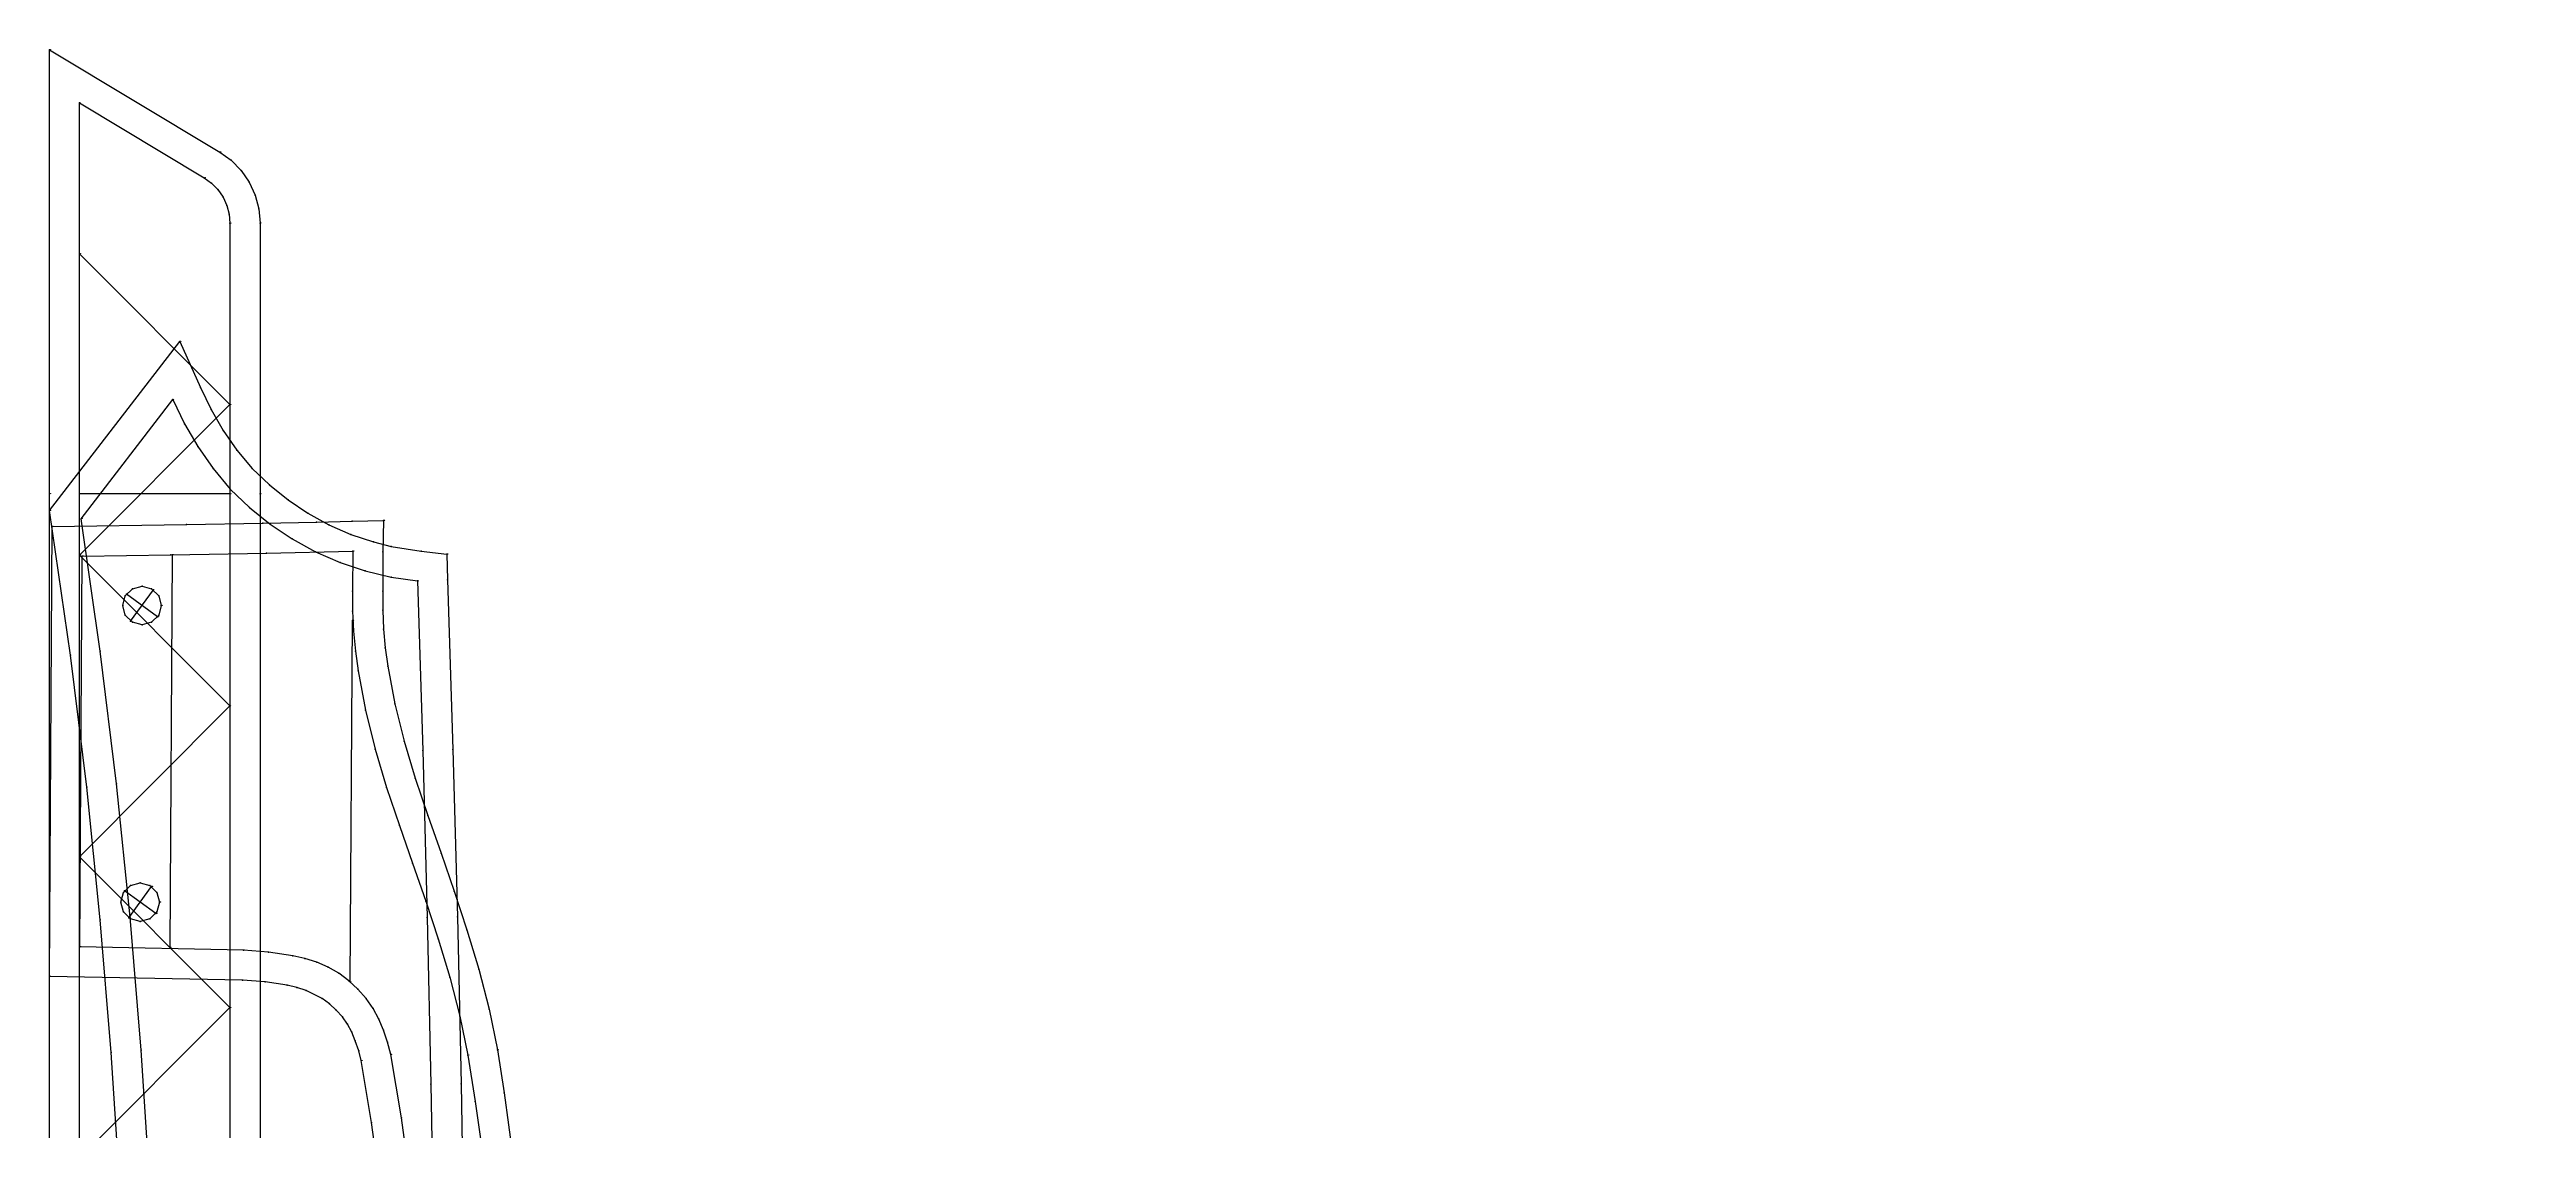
# Model space of a CAD drawing. Extents: x 0 to 854, y 0 to 911.
# Drawn here: x 30 to 854, y 552 to 911 of the extents above; entities that cross this region are included whole.
import ezdxf

# ---------------------------------------------------------------- set-up
doc = ezdxf.new("R2010")
doc.units = 0
for name, color, linetype in [('1', 7, 'CONTINUOUS'), ('2', 7, 'CONTINUOUS'), ('3', 2, 'CONTINUOUS'), ('8', 4, 'CONTINUOUS')]:
    doc.layers.add(name, color=color, linetype=linetype)
doc.styles.get("Standard").update_dxf_attribs({"font": 'txt', "bigfont": ' '})

# ---------------------------------------------------------------- blocks, each defined once
blk = doc.blocks.new('BLK_9_S')
at = {"layer": '1'}
blk.add_lwpolyline([(139.938, 533.5214), (137.0938, 554.4229), (133.6518, 574.968), (132.7947, 578.217), (131.6632, 581.5901), (130.5318, 584.3869), (129.1317, 587.0439), (127.3768, 589.4974), (125.3582, 591.7485), (123.1329, 593.8235), (120.7034, 595.6465), (115.3606, 598.335), (112.2071, 599.3188), (108.9745, 600.048), (101.6454, 601.1143), (94.1774, 601.7273), (30, 602.9926), (30.9037, 752.6477), (75.5176, 753.3157), (100.9615, 753.7593), (118.7626, 754.1046), (130.5895, 754.391), (141.0249, 754.669), (140.8546, 744.2258), (140.7757, 731.0948), (140.7867, 724.7772), (141.0029, 718.4718), (141.6438, 712.2867), (142.5436, 706.1277), (144.8669, 693.5864), (147.8912, 681.2021), (151.5768, 668.9042), (155.7904, 656.4944), (160.1698, 643.9808), (164.552, 631.2799), (168.8084, 618.4573), (172.7692, 605.3663), (176.1521, 592.0276), (178.9582, 578.4998), (181.2038, 564.2285), (184.1001, 542.9108)], dxfattribs=at)
at = {"layer": '2'}
for p in [(30.9037, 752.6477), (141.0249, 754.669), (40.8443, 742.7946), (70.8479, 743.2437), (130.8559, 744.3945), (55.5585, 730.0964), (64.5161, 731.5126), (67.1581, 726.3258), (67.1581, 726.3258), (56.9749, 721.1389), (65.9322, 722.5552), (130.7166, 721.3159), (54.963, 631.4456), (63.9204, 632.8618), (66.5622, 627.6752), (66.5622, 627.6752), (56.3791, 622.4884), (65.3366, 623.9044), (40.0594, 612.7963), (70.0587, 612.5776), (94.5441, 611.7221), (30, 602.9926), (94.1774, 601.7273), (129.9906, 601.1154), (143.4455, 577.005), (169.1138, 576.7404), (178.9582, 578.4998), (133.6518, 574.968)]:
    blk.add_point(p, dxfattribs=at)
at = {"layer": '3'}
for p in [(75.5176, 753.3157), (100.9615, 753.7593), (118.7626, 754.1046), (130.5895, 754.391), (70.3811, 743.2367), (102.1877, 743.7805), (140.8546, 744.2258), (54.333, 726.3258), (55.1922, 729.5322), (57.5393, 731.8793), (60.7455, 732.7383), (63.9518, 731.8793), (66.2989, 729.5322), (130.7756, 731.082), (140.7757, 731.0948), (55.1922, 723.1195), (57.5393, 720.7724), (60.7455, 719.9133), (63.9518, 720.7724), (66.2989, 723.1195), (130.7929, 724.4296), (131.0253, 717.7899), (140.7867, 724.7772), (141.0029, 718.4718), (131.7086, 711.1713), (141.6438, 712.2867), (132.664, 704.5801), (142.5436, 706.1277), (144.8669, 693.5864), (135.0886, 691.4921), (138.2464, 678.5608), (147.8912, 681.2021), (151.5768, 668.9042), (142.0676, 665.8096), (146.3474, 653.2037), (155.7904, 656.4944), (160.1698, 643.9808), (150.745, 640.6382), (53.7372, 627.6752), (54.5963, 630.8813), (56.9434, 633.2286), (60.1497, 634.0876), (63.3559, 633.2286), (65.703, 630.8813), (155.0869, 628.0534), (164.552, 631.2799), (54.5963, 624.469), (56.9434, 622.1217), (60.1497, 621.2626), (63.3559, 622.1217), (65.703, 624.469), (168.8084, 618.4573), (102.757, 611.0526), (110.9087, 609.8594), (159.2812, 615.4188), (114.9319, 608.9407), (118.855, 607.7057), (122.6261, 606.0532), (126.1925, 604.007), (129.4917, 601.5448), (163.1375, 602.6776), (172.7692, 605.3663), (101.6454, 601.1143), (108.9745, 600.048), (112.2071, 599.3188), (115.3606, 598.335), (120.7034, 595.6465), (123.1329, 593.8235), (132.5106, 598.7379), (135.2508, 595.658), (125.3582, 591.7485), (127.3768, 589.4974), (129.1317, 587.0439), (137.6378, 592.3053), (139.5094, 588.7863), (141.0326, 585.0856), (166.4092, 589.7746), (176.1521, 592.0276), (130.5318, 584.3869), (131.6632, 581.5901), (132.7947, 578.217), (142.3831, 581.1003), (171.5235, 561.3624), (181.2038, 564.2285), (137.0938, 554.4229), (146.983, 555.9086)]:
    blk.add_point(p, dxfattribs=at)
at = {"layer": '8'}
for p, q in [((70.0587, 612.5776), (70.8479, 743.2437)), ((65.9322, 722.5552), (55.5585, 730.0964)), ((56.9749, 721.1389), (64.5161, 731.5126)), ((129.9906, 601.1154), (130.7166, 721.3159)), ((65.3366, 623.9044), (54.963, 631.4456)), ((56.3791, 622.4884), (63.9204, 632.8618))]:
    blk.add_line(p, q, dxfattribs=at)
blk.add_lwpolyline([(149.8668, 534.713), (146.983, 555.9086), (143.4455, 577.005), (142.3831, 581.1003), (141.0326, 585.0856), (139.5094, 588.7863), (137.6378, 592.3053), (135.2508, 595.658), (132.5106, 598.7379), (129.4917, 601.5448), (126.1925, 604.007), (122.6261, 606.0532), (118.855, 607.7057), (114.9319, 608.9407), (110.9087, 609.8594), (102.757, 611.0526), (94.5441, 611.7221), (40.0594, 612.7963), (40.8443, 742.7946), (70.3811, 743.2367), (102.1877, 743.7805), (130.8559, 744.3945), (130.7756, 731.082), (130.7929, 724.4296), (131.0253, 717.7899), (131.7086, 711.1713), (132.664, 704.5801), (135.0886, 691.4921), (138.2464, 678.5608), (142.0676, 665.8096), (146.3474, 653.2037), (150.745, 640.6382), (155.0869, 628.0534), (159.2812, 615.4188), (163.1375, 602.6776), (166.4092, 589.7746), (169.1138, 576.7404), (171.5235, 561.3624), (173.2568, 548.9694)], dxfattribs=at)
for points in [[(67.1581, 726.3258), (66.2989, 723.1195), (63.9518, 720.7724), (60.7455, 719.9133), (57.5393, 720.7724), (55.1922, 723.1195), (54.333, 726.3258), (55.1922, 729.5322), (57.5393, 731.8793), (60.7455, 732.7383), (63.9518, 731.8793), (66.2989, 729.5322), (67.1581, 726.3258)], [(66.5622, 627.6752), (65.703, 624.469), (63.3559, 622.1217), (60.1497, 621.2626), (56.9434, 622.1217), (54.5963, 624.469), (53.7372, 627.6752), (54.5963, 630.8813), (56.9434, 633.2286), (60.1497, 634.0876), (63.3559, 633.2286), (65.703, 630.8813), (66.5622, 627.6752)]]:
    blk.add_lwpolyline(points, close=True, dxfattribs=at)
at = {"layer": '2'}
for s, p in [('# 256', (30.9037, 752.6477)), ('# 257', (141.0249, 754.669)), ('# 274', (40.8443, 742.7946)), ('# 285', (70.8479, 743.2437)), ('# 275', (130.8559, 744.3945)), ('# 315', (55.5585, 730.0964)), ('# 313', (64.5161, 731.5126)), ('# 311', (67.1581, 726.3258)), ('# 312', (56.9749, 721.1389)), ('# 314', (65.9322, 722.5552)), ('# 317', (130.7166, 721.3159)), ('# 310', (54.963, 631.4456)), ('# 308', (63.9204, 632.8618)), ('# 306', (66.5622, 627.6752)), ('# 307', (56.3791, 622.4884)), ('# 309', (65.3366, 623.9044)), ('# 273', (40.0594, 612.7963)), ('# 284', (70.0587, 612.5776)), ('# 272', (94.5441, 611.7221)), ('# 255', (30, 602.9926)), ('# 254', (94.1774, 601.7273)), ('# 316', (129.9906, 601.1154)), ('# 271', (143.4455, 577.005)), ('# 276', (169.1138, 576.7404)), ('# 258', (178.9582, 578.4998)), ('# 253', (133.6518, 574.968))]:
    blk.add_text(s, height=0.1, dxfattribs=at).set_placement(p)
blk = doc.blocks.new('BLK_10_S')
at = {"layer": '1'}
blk.add_lwpolyline([(53.4175, 533.4474), (50.5385, 577.6971), (46.8703, 621.837), (42.3573, 665.897), (36.9405, 709.8504), (30, 757.9209), (73.3508, 814.2133), (80.1741, 798.8731), (83.7045, 791.5349), (87.7837, 784.5477), (92.2981, 778.0056), (97.3827, 771.9147), (103.0913, 766.4286), (109.2953, 761.4901), (115.9103, 757.0239), (122.8886, 753.1614), (130.1865, 749.9866), (137.7438, 747.4815), (143.5747, 746.0236), (153.5242, 744.4386), (162.0866, 743.453), (162.3726, 734.8362), (164.1318, 678.3996), (165.6052, 622.8425), (166.8221, 567.28), (167.7713, 511.7121)], dxfattribs=at)
at = {"layer": '2'}
for p in [(73.3508, 814.2133), (71.035, 794.8138), (30, 757.9209), (40.5269, 755.2007), (162.0866, 743.453), (152.3781, 734.5045)]:
    blk.add_point(p, dxfattribs=at)
at = {"layer": '3'}
for p in [(80.1741, 798.8731), (83.7045, 791.5349), (74.8874, 786.8022), (87.7837, 784.5477), (79.3465, 779.1791), (92.2981, 778.0056), (84.3919, 771.8875), (97.3827, 771.9147), (103.0913, 766.4286), (90.0671, 765.0949), (96.4467, 758.9569), (109.2953, 761.4901), (103.3774, 753.4287), (115.9103, 757.0239), (122.8886, 753.1614), (130.1865, 749.9866), (110.7204, 748.4735), (118.4685, 744.1905), (137.7438, 747.4815), (143.5747, 746.0236), (153.5242, 744.4386), (126.5919, 740.657), (135.0029, 737.8639), (143.5838, 735.8111), (162.3726, 734.8362), (36.9405, 709.8504), (46.8561, 711.1477), (154.136, 678.1082), (164.1318, 678.3996), (42.3573, 665.897), (52.2971, 666.9944), (46.8703, 621.837), (56.83, 622.7308), (155.6082, 622.5976), (165.6052, 622.8425), (50.5385, 577.6971), (60.5148, 578.3871), (156.824, 567.0819), (166.8221, 567.28)]:
    blk.add_point(p, dxfattribs=at)
at = {"layer": '8'}
blk.add_lwpolyline([(63.4035, 533.9849), (60.5148, 578.3871), (56.83, 622.7308), (52.2971, 666.9944), (46.8561, 711.1477), (40.5269, 755.2007), (71.035, 794.8138), (74.8874, 786.8022), (79.3465, 779.1791), (84.3919, 771.8875), (90.0671, 765.0949), (96.4467, 758.9569), (103.3774, 753.4287), (110.7204, 748.4735), (118.4685, 744.1905), (126.5919, 740.657), (135.0029, 737.8639), (143.5838, 735.8111), (152.3781, 734.5045), (154.136, 678.1082), (155.6082, 622.5976), (156.824, 567.0819), (157.7724, 511.5617)], dxfattribs=at)
at = {"layer": '2'}
for s, p in [('# 321', (73.3508, 814.2133)), ('# 328', (71.035, 794.8138)), ('# 320', (30, 757.9209)), ('# 327', (40.5269, 755.2007)), ('# 322', (162.0866, 743.453)), ('# 329', (152.3781, 734.5045))]:
    blk.add_text(s, height=0.1, dxfattribs=at).set_placement(p)
blk = doc.blocks.new('BLK_15_S')
at = {"layer": '1'}
blk.add_lwpolyline([(30, 30), (30, 763.4999), (30, 911.1619), (86.6148, 877.1928), (90.4124, 874.4409), (93.728, 871.0408), (96.4137, 867.1229), (98.3838, 862.8187), (99.592, 858.2375), (100, 853.5538), (100, 763.4999), (100, 55.9083), (99.6207, 52.0037), (98.5886, 48.4653), (96.8715, 45.0096), (94.5595, 41.9232), (91.7188, 39.3157), (88.4511, 37.2635), (85.0325, 35.8843), (81.1888, 35.1189), (30, 30)], close=True, dxfattribs=at)
at = {"layer": '2'}
for p in [(30, 911.1619), (40, 893.4999), (86.6148, 877.1928), (81.425, 868.6448), (90, 853.4998), (100, 853.5538), (40, 843.3558), (90, 793.2156), (90, 793.2117), (30, 763.4999), (40, 763.5038), (40, 763.4999), (90, 763.5038), (90, 763.4999), (100, 763.4999), (40, 743.0715), (40, 743.0676), (90, 692.9274), (90, 692.9234), (40, 642.7833), (40, 642.7793), (90, 592.6392), (90, 592.6352)]:
    blk.add_point(p, dxfattribs=at)
at = {"layer": '3'}
for p in [(90.4124, 874.4409), (83.8795, 866.8693), (93.728, 871.0408), (96.4137, 867.1229), (85.9944, 864.7004), (87.7075, 862.2019), (88.9685, 859.4474), (98.3838, 862.8187), (99.592, 858.2375), (89.7403, 856.518)]:
    blk.add_point(p, dxfattribs=at)
at = {"layer": '8'}
for p, q in [((90, 793.2117), (40, 843.3558)), ((90, 793.2156), (40, 743.0676)), ((90, 763.5038), (40, 763.5038)), ((90, 692.9274), (40, 743.0715)), ((90, 692.9234), (40, 642.7793)), ((90, 592.6352), (40, 642.7833)), ((90, 592.6392), (40, 542.4951))]:
    blk.add_line(p, q, dxfattribs=at)
blk.add_lwpolyline([(40, 41.0499), (40, 763.4999), (40, 893.4999), (81.425, 868.6448), (83.8795, 866.8693), (85.9944, 864.7004), (87.7075, 862.2019), (88.9685, 859.4474), (89.7403, 856.518), (90, 853.4998), (90, 763.4999), (90, 56.0499), (89.261, 52.077), (87.1431, 48.6354), (83.9293, 46.1855), (80.0496, 45.0549), (40, 41.0499)], close=True, dxfattribs=at)
at = {"layer": '2'}
for s, p in [('# 438', (30, 911.1619)), ('# 446', (40, 893.4999)), ('# 439', (86.6148, 877.1928)), ('# 447', (81.425, 868.6448)), ('# 448', (90, 853.4998)), ('# 440', (100, 853.5538)), ('# 455', (40, 843.3558)), ('# 456', (90, 793.2156)), ('# 454', (90, 793.2117)), ('# 437', (30, 763.4999)), ('# 453', (40, 763.5038)), ('# 445', (40, 763.4999)), ('# 452', (90, 763.5038)), ('# 449', (90, 763.4999)), ('# 441', (100, 763.4999)), ('# 461', (40, 743.0715)), ('# 457', (40, 743.0676)), ('# 460', (90, 692.9274)), ('# 458', (90, 692.9234)), ('# 467', (40, 642.7833)), ('# 459', (40, 642.7793)), ('# 468', (90, 592.6392)), ('# 466', (90, 592.6352))]:
    blk.add_text(s, height=0.1, dxfattribs=at).set_placement(p)

msp = doc.modelspace()

# ---------------------------------------------------------------- block references
at = {"layer": '1'}
for name in ['BLK_15_S', 'BLK_10_S', 'BLK_9_S']:
    msp.add_blockref(name, (0, 0), dxfattribs=at)

doc.saveas('drawing.dxf')
